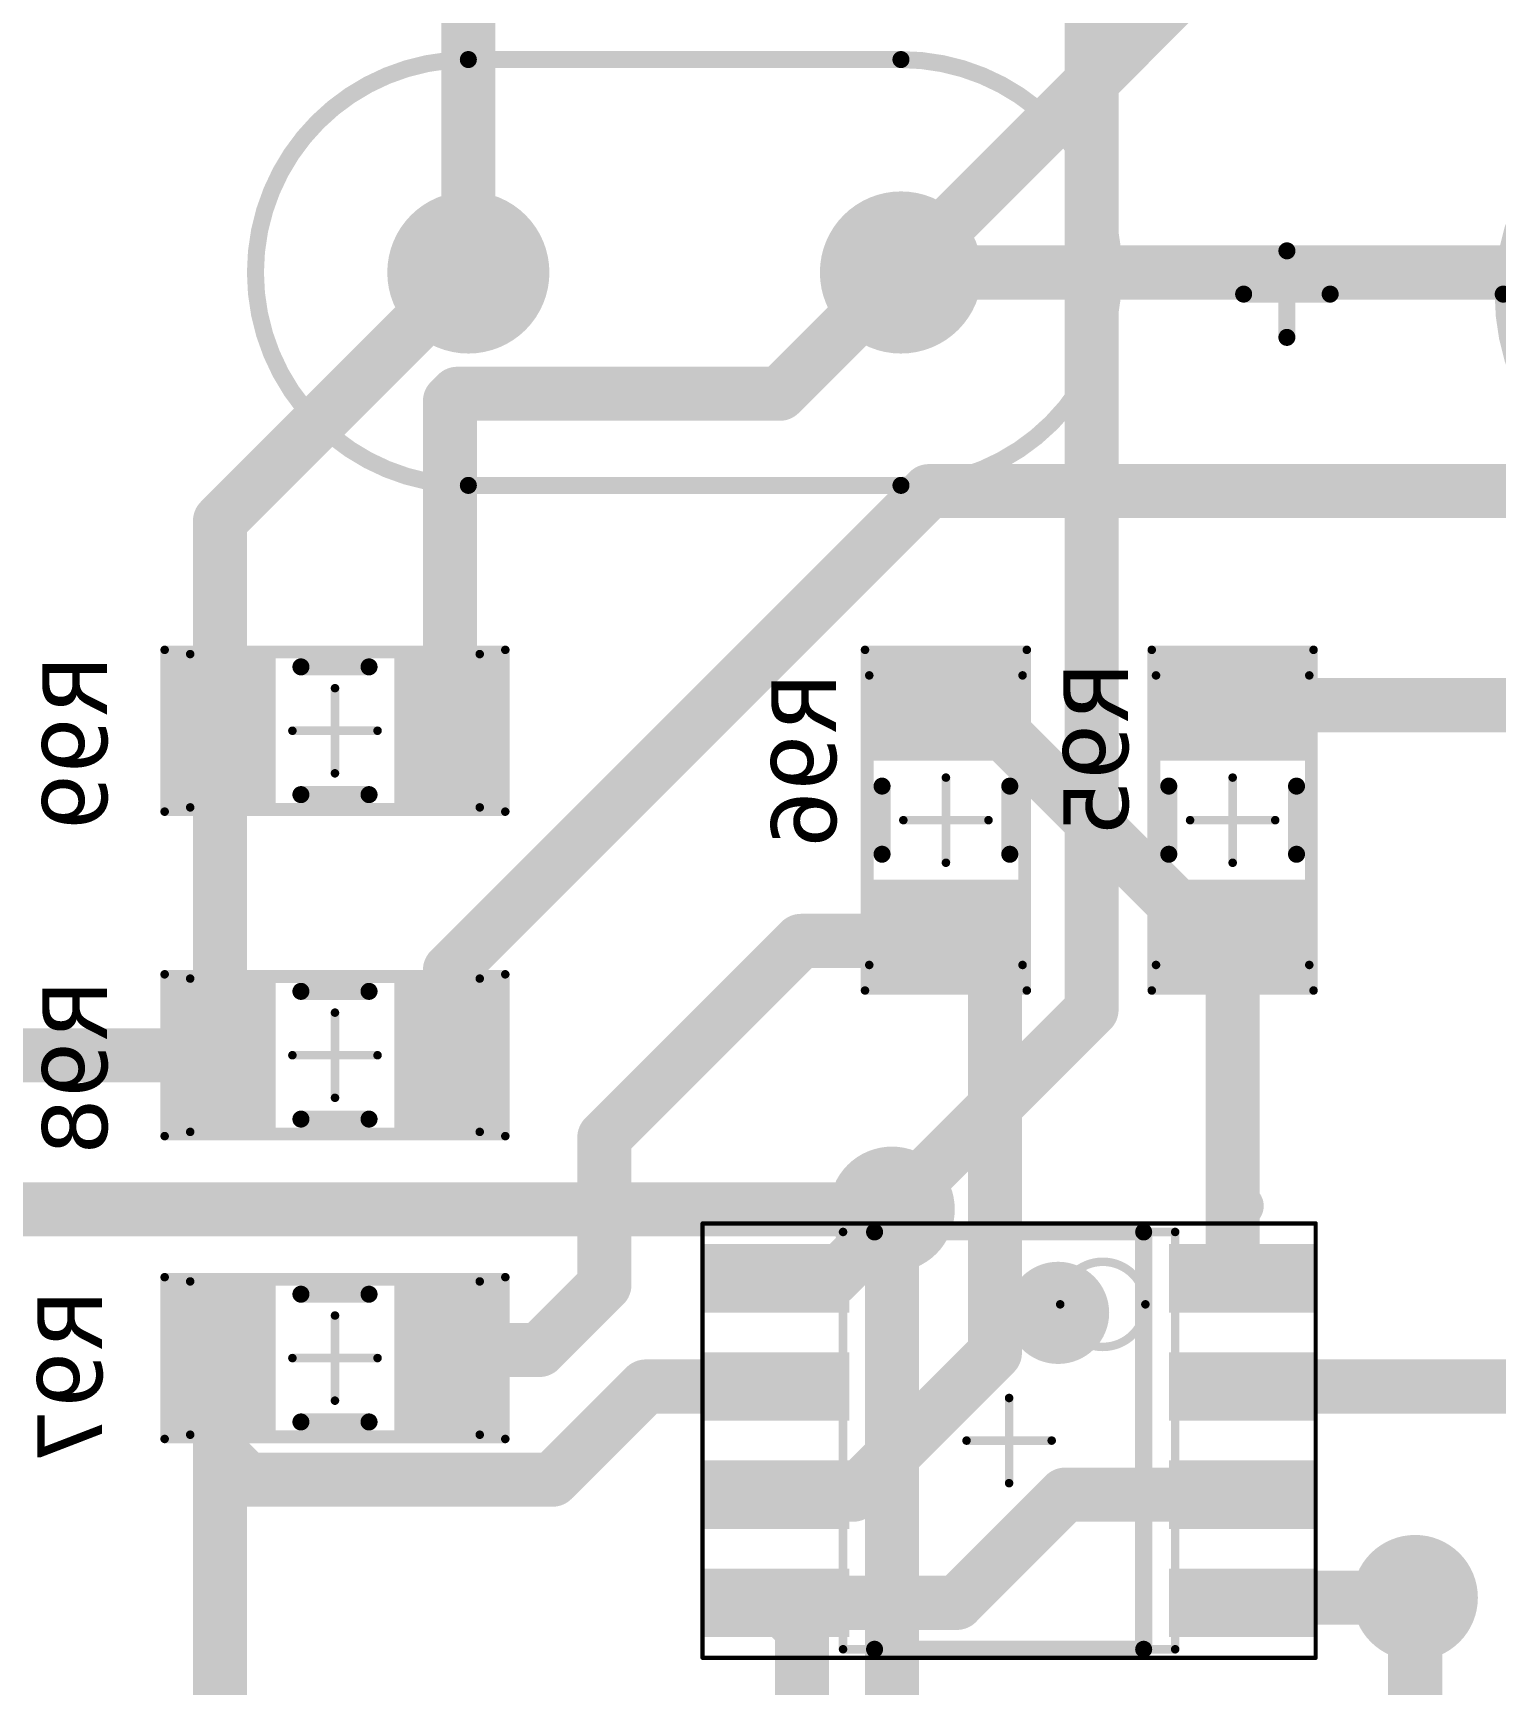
# Model space of a CAD drawing. Header units: millimetres. Extents: x 28 to 434, y 70 to 207.
# Drawn here: x 398.67 to 415.85, y 147.58 to 166.98 of the extents above; entities that cross this region are included whole.
import ezdxf

# ---------------------------------------------------------------- set-up
doc = ezdxf.new("R2010")
doc.units = ezdxf.units.MM
doc.header["$LTSCALE"] = 0.5
doc.layers.get('0').update_dxf_attribs({"color": 250})
for name, color, linetype in [('BottomLayer', 5, 'Continuous'), ('BottomSolder', 6, 'Continuous'), ('Mechanical13', 56, 'Continuous'), ('Mechanical15', 56, 'Continuous'), ('MultiLayer', 9, 'Continuous'), ('TopLayer', 1, 'Continuous'), ('TopOverlay', 2, 'Continuous'), ('TopPaste', 8, 'Continuous'), ('TopSolder', 216, 'Continuous')]:
    doc.layers.add(name, color=color, linetype=linetype)
doc.styles.get("Standard").update_dxf_attribs({"font": 'verdana.ttf'})

# ---------------------------------------------------------------- blocks, each defined once
blk = doc.blocks.new('C1206_34')
at = {"layer": 'Mechanical13', "const_width": 0.1}
for points in [[(1.7, 0.9), (-1.7, 0.9)], [(-1.7, -0.9), (-1.7, 0.9)], [(1.7, -0.9), (1.7, 0.9)], [(1.7, -0.9), (-1.7, -0.9)]]:
    blk.add_lwpolyline(points, dxfattribs=at)
at = {"layer": 'Mechanical13', "const_width": 0.05}
for points in [[(-1.725, 0.9, 1), (-1.675, 0.9, 1)], [(-1.725, 0.9, 1), (-1.675, 0.9, 1)], [(1.675, 0.9, 1), (1.725, 0.9, 1)], [(1.675, 0.9, 1), (1.725, 0.9, 1)], [(-1.725, -0.9, 1), (-1.675, -0.9, 1)], [(-1.725, -0.9, 1), (-1.675, -0.9, 1)], [(1.675, -0.9, 1), (1.725, -0.9, 1)], [(1.675, -0.9, 1), (1.725, -0.9, 1)]]:
    blk.add_lwpolyline(points, format="xyb", close=True, dxfattribs=at)
at = {"layer": 'Mechanical15', "const_width": 0.1}
for points in [[(2, 0.95), (-2, 0.95)], [(-2, -0.95), (-2, 0.95)], [(2, -0.95), (2, 0.95)], [(0, -0.5), (0, 0.5)], [(0.5, 0), (-0.5, 0)], [(2, -0.95), (-2, -0.95)]]:
    blk.add_lwpolyline(points, dxfattribs=at)
at = {"layer": 'Mechanical15', "const_width": 0.05}
for points in [[(-2.025, 0.95, 1), (-1.975, 0.95, 1)], [(-2.025, 0.95, 1), (-1.975, 0.95, 1)], [(1.975, 0.95, 1), (2.025, 0.95, 1)], [(1.975, 0.95, 1), (2.025, 0.95, 1)], [(-0.025, 0.5, 1), (0.025, 0.5, 1)], [(-0.525, 0, 1), (-0.475, 0, 1)], [(0.475, 0, 1), (0.525, 0, 1)], [(-0.025, -0.5, 1), (0.025, -0.5, 1)], [(-2.025, -0.95, 1), (-1.975, -0.95, 1)], [(-2.025, -0.95, 1), (-1.975, -0.95, 1)], [(1.975, -0.95, 1), (2.025, -0.95, 1)], [(1.975, -0.95, 1), (2.025, -0.95, 1)]]:
    blk.add_lwpolyline(points, format="xyb", close=True, dxfattribs=at)
at = {"layer": 'TopLayer'}
for points in [[(-0.8, -0.85), (-0.8, 0.85), (-1.9, -0.85), (-1.9, 0.85)], [(1.9, -0.85), (1.9, 0.85), (0.8, -0.85), (0.8, 0.85)]]:
    blk.add_solid(points, dxfattribs=at)
at = {"layer": 'TopOverlay', "const_width": 0.2}
for points in [[(0.4, 0.75), (-0.4, 0.75)], [(0.4, -0.75), (-0.4, -0.75)]]:
    blk.add_lwpolyline(points, dxfattribs=at)
at = {"layer": 'TopOverlay', "const_width": 0.1}
for points in [[(-0.45, 0.75, 1), (-0.35, 0.75, 1)], [(0.35, 0.75, 1), (0.45, 0.75, 1)], [(-0.45, -0.75, 1), (-0.35, -0.75, 1)], [(0.35, -0.75, 1), (0.45, -0.75, 1)]]:
    blk.add_lwpolyline(points, format="xyb", close=True, dxfattribs=at)
at = {"layer": 'TopPaste'}
for points in [[(-0.8, -0.85), (-0.8, 0.85), (-1.9, -0.85), (-1.9, 0.85)], [(1.9, -0.85), (1.9, 0.85), (0.8, -0.85), (0.8, 0.85)]]:
    blk.add_solid(points, dxfattribs=at)
at = {"layer": 'TopSolder'}
for points in [[(-0.698, -0.952), (-0.698, 0.952), (-2.002, -0.952), (-2.002, 0.952)], [(2.002, -0.952), (2.002, 0.952), (0.698, -0.952), (0.698, 0.952)]]:
    blk.add_solid(points, dxfattribs=at)
blk = doc.blocks.new('C1206_35')
at = {"layer": 'Mechanical13', "const_width": 0.1}
for points in [[(1.7, 0.9), (-1.7, 0.9)], [(-1.7, -0.9), (-1.7, 0.9)], [(1.7, -0.9), (1.7, 0.9)], [(1.7, -0.9), (-1.7, -0.9)]]:
    blk.add_lwpolyline(points, dxfattribs=at)
at = {"layer": 'Mechanical13', "const_width": 0.05}
for points in [[(-1.725, 0.9, 1), (-1.675, 0.9, 1)], [(-1.725, 0.9, 1), (-1.675, 0.9, 1)], [(1.675, 0.9, 1), (1.725, 0.9, 1)], [(1.675, 0.9, 1), (1.725, 0.9, 1)], [(-1.725, -0.9, 1), (-1.675, -0.9, 1)], [(-1.725, -0.9, 1), (-1.675, -0.9, 1)], [(1.675, -0.9, 1), (1.725, -0.9, 1)], [(1.675, -0.9, 1), (1.725, -0.9, 1)]]:
    blk.add_lwpolyline(points, format="xyb", close=True, dxfattribs=at)
at = {"layer": 'Mechanical15', "const_width": 0.1}
for points in [[(2, 0.95), (-2, 0.95)], [(-2, -0.95), (-2, 0.95)], [(2, -0.95), (2, 0.95)], [(0, -0.5), (0, 0.5)], [(0.5, 0), (-0.5, 0)], [(2, -0.95), (-2, -0.95)]]:
    blk.add_lwpolyline(points, dxfattribs=at)
at = {"layer": 'Mechanical15', "const_width": 0.05}
for points in [[(-2.025, 0.95, 1), (-1.975, 0.95, 1)], [(-2.025, 0.95, 1), (-1.975, 0.95, 1)], [(1.975, 0.95, 1), (2.025, 0.95, 1)], [(1.975, 0.95, 1), (2.025, 0.95, 1)], [(-0.025, 0.5, 1), (0.025, 0.5, 1)], [(-0.525, 0, 1), (-0.475, 0, 1)], [(0.475, 0, 1), (0.525, 0, 1)], [(-0.025, -0.5, 1), (0.025, -0.5, 1)], [(-2.025, -0.95, 1), (-1.975, -0.95, 1)], [(-2.025, -0.95, 1), (-1.975, -0.95, 1)], [(1.975, -0.95, 1), (2.025, -0.95, 1)], [(1.975, -0.95, 1), (2.025, -0.95, 1)]]:
    blk.add_lwpolyline(points, format="xyb", close=True, dxfattribs=at)
at = {"layer": 'TopLayer'}
for points in [[(-0.8, -0.85), (-0.8, 0.85), (-1.9, -0.85), (-1.9, 0.85)], [(1.9, -0.85), (1.9, 0.85), (0.8, -0.85), (0.8, 0.85)]]:
    blk.add_solid(points, dxfattribs=at)
at = {"layer": 'TopOverlay', "const_width": 0.2}
for points in [[(0.4, 0.75), (-0.4, 0.75)], [(0.4, -0.75), (-0.4, -0.75)]]:
    blk.add_lwpolyline(points, dxfattribs=at)
at = {"layer": 'TopOverlay', "const_width": 0.1}
for points in [[(-0.45, 0.75, 1), (-0.35, 0.75, 1)], [(0.35, 0.75, 1), (0.45, 0.75, 1)], [(-0.45, -0.75, 1), (-0.35, -0.75, 1)], [(0.35, -0.75, 1), (0.45, -0.75, 1)]]:
    blk.add_lwpolyline(points, format="xyb", close=True, dxfattribs=at)
at = {"layer": 'TopPaste'}
for points in [[(-0.8, -0.85), (-0.8, 0.85), (-1.9, -0.85), (-1.9, 0.85)], [(1.9, -0.85), (1.9, 0.85), (0.8, -0.85), (0.8, 0.85)]]:
    blk.add_solid(points, dxfattribs=at)
at = {"layer": 'TopSolder'}
for points in [[(-0.698, -0.952), (-0.698, 0.952), (-2.002, -0.952), (-2.002, 0.952)], [(2.002, -0.952), (2.002, 0.952), (0.698, -0.952), (0.698, 0.952)]]:
    blk.add_solid(points, dxfattribs=at)
blk = doc.blocks.new('C1206_36')
at = {"layer": 'Mechanical13', "const_width": 0.1}
for points in [[(-1.7, 0.9), (1.7, 0.9)], [(-1.7, 0.9), (-1.7, -0.9)], [(1.7, 0.9), (1.7, -0.9)], [(-1.7, -0.9), (1.7, -0.9)]]:
    blk.add_lwpolyline(points, dxfattribs=at)
at = {"layer": 'Mechanical13', "const_width": 0.05}
for points in [[(-1.725, 0.9, 1), (-1.675, 0.9, 1)], [(-1.725, 0.9, 1), (-1.675, 0.9, 1)], [(1.675, 0.9, 1), (1.725, 0.9, 1)], [(1.675, 0.9, 1), (1.725, 0.9, 1)], [(-1.725, -0.9, 1), (-1.675, -0.9, 1)], [(-1.725, -0.9, 1), (-1.675, -0.9, 1)], [(1.675, -0.9, 1), (1.725, -0.9, 1)], [(1.675, -0.9, 1), (1.725, -0.9, 1)]]:
    blk.add_lwpolyline(points, format="xyb", close=True, dxfattribs=at)
at = {"layer": 'Mechanical15', "const_width": 0.1}
for points in [[(-2, 0.95), (2, 0.95)], [(-2, 0.95), (-2, -0.95)], [(2, 0.95), (2, -0.95)], [(0, 0.5), (0, -0.5)], [(-0.5, 0), (0.5, 0)], [(-2, -0.95), (2, -0.95)]]:
    blk.add_lwpolyline(points, dxfattribs=at)
at = {"layer": 'Mechanical15', "const_width": 0.05}
for points in [[(-2.025, 0.95, 1), (-1.975, 0.95, 1)], [(-2.025, 0.95, 1), (-1.975, 0.95, 1)], [(1.975, 0.95, 1), (2.025, 0.95, 1)], [(1.975, 0.95, 1), (2.025, 0.95, 1)], [(-0.025, 0.5, 1), (0.025, 0.5, 1)], [(-0.525, 0, 1), (-0.475, 0, 1)], [(0.475, 0, 1), (0.525, 0, 1)], [(-0.025, -0.5, 1), (0.025, -0.5, 1)], [(-2.025, -0.95, 1), (-1.975, -0.95, 1)], [(-2.025, -0.95, 1), (-1.975, -0.95, 1)], [(1.975, -0.95, 1), (2.025, -0.95, 1)], [(1.975, -0.95, 1), (2.025, -0.95, 1)]]:
    blk.add_lwpolyline(points, format="xyb", close=True, dxfattribs=at)
at = {"layer": 'TopLayer'}
for points in [[(-0.8, -0.85), (-0.8, 0.85), (-1.9, -0.85), (-1.9, 0.85)], [(1.9, -0.85), (1.9, 0.85), (0.8, -0.85), (0.8, 0.85)]]:
    blk.add_solid(points, dxfattribs=at)
at = {"layer": 'TopOverlay', "const_width": 0.2}
for points in [[(-0.4, 0.75), (0.4, 0.75)], [(-0.4, -0.75), (0.4, -0.75)]]:
    blk.add_lwpolyline(points, dxfattribs=at)
at = {"layer": 'TopOverlay', "const_width": 0.1}
for points in [[(-0.45, 0.75, 1), (-0.35, 0.75, 1)], [(0.35, 0.75, 1), (0.45, 0.75, 1)], [(-0.45, -0.75, 1), (-0.35, -0.75, 1)], [(0.35, -0.75, 1), (0.45, -0.75, 1)]]:
    blk.add_lwpolyline(points, format="xyb", close=True, dxfattribs=at)
at = {"layer": 'TopPaste'}
for points in [[(-0.8, -0.85), (-0.8, 0.85), (-1.9, -0.85), (-1.9, 0.85)], [(1.9, -0.85), (1.9, 0.85), (0.8, -0.85), (0.8, 0.85)]]:
    blk.add_solid(points, dxfattribs=at)
at = {"layer": 'TopSolder'}
for points in [[(-0.698, -0.952), (-0.698, 0.952), (-2.002, -0.952), (-2.002, 0.952)], [(2.002, -0.952), (2.002, 0.952), (0.698, -0.952), (0.698, 0.952)]]:
    blk.add_solid(points, dxfattribs=at)
blk = doc.blocks.new('C1206_37')
at = {"layer": 'Mechanical13', "const_width": 0.1}
for points in [[(-1.7, -0.9), (-1.7, 0.9)], [(-1.7, 0.9), (1.7, 0.9)], [(1.7, -0.9), (1.7, 0.9)], [(-1.7, -0.9), (1.7, -0.9)]]:
    blk.add_lwpolyline(points, dxfattribs=at)
at = {"layer": 'Mechanical13', "const_width": 0.05}
for points in [[(-1.725, 0.9, 1), (-1.675, 0.9, 1)], [(-1.725, 0.9, 1), (-1.675, 0.9, 1)], [(1.675, 0.9, 1), (1.725, 0.9, 1)], [(1.675, 0.9, 1), (1.725, 0.9, 1)], [(-1.725, -0.9, 1), (-1.675, -0.9, 1)], [(-1.725, -0.9, 1), (-1.675, -0.9, 1)], [(1.675, -0.9, 1), (1.725, -0.9, 1)], [(1.675, -0.9, 1), (1.725, -0.9, 1)]]:
    blk.add_lwpolyline(points, format="xyb", close=True, dxfattribs=at)
at = {"layer": 'Mechanical15', "const_width": 0.1}
for points in [[(-2, -0.95), (-2, 0.95)], [(-2, 0.95), (2, 0.95)], [(2, -0.95), (2, 0.95)], [(0, -0.5), (0, 0.5)], [(-0.5, 0), (0.5, 0)], [(-2, -0.95), (2, -0.95)]]:
    blk.add_lwpolyline(points, dxfattribs=at)
at = {"layer": 'Mechanical15', "const_width": 0.05}
for points in [[(-2.025, 0.95, 1), (-1.975, 0.95, 1)], [(-2.025, 0.95, 1), (-1.975, 0.95, 1)], [(1.975, 0.95, 1), (2.025, 0.95, 1)], [(1.975, 0.95, 1), (2.025, 0.95, 1)], [(-0.025, 0.5, 1), (0.025, 0.5, 1)], [(-0.525, 0, 1), (-0.475, 0, 1)], [(0.475, 0, 1), (0.525, 0, 1)], [(-0.025, -0.5, 1), (0.025, -0.5, 1)], [(-2.025, -0.95, 1), (-1.975, -0.95, 1)], [(-2.025, -0.95, 1), (-1.975, -0.95, 1)], [(1.975, -0.95, 1), (2.025, -0.95, 1)], [(1.975, -0.95, 1), (2.025, -0.95, 1)]]:
    blk.add_lwpolyline(points, format="xyb", close=True, dxfattribs=at)
at = {"layer": 'TopLayer'}
for points in [[(-0.8, -0.85), (-0.8, 0.85), (-1.9, -0.85), (-1.9, 0.85)], [(1.9, -0.85), (1.9, 0.85), (0.8, -0.85), (0.8, 0.85)]]:
    blk.add_solid(points, dxfattribs=at)
at = {"layer": 'TopOverlay', "const_width": 0.2}
for points in [[(-0.4, 0.75), (0.4, 0.75)], [(-0.4, -0.75), (0.4, -0.75)]]:
    blk.add_lwpolyline(points, dxfattribs=at)
at = {"layer": 'TopOverlay', "const_width": 0.1}
for points in [[(-0.45, 0.75, 1), (-0.35, 0.75, 1)], [(0.35, 0.75, 1), (0.45, 0.75, 1)], [(-0.45, -0.75, 1), (-0.35, -0.75, 1)], [(0.35, -0.75, 1), (0.45, -0.75, 1)]]:
    blk.add_lwpolyline(points, format="xyb", close=True, dxfattribs=at)
at = {"layer": 'TopPaste'}
for points in [[(-0.8, -0.85), (-0.8, 0.85), (-1.9, -0.85), (-1.9, 0.85)], [(1.9, -0.85), (1.9, 0.85), (0.8, -0.85), (0.8, 0.85)]]:
    blk.add_solid(points, dxfattribs=at)
at = {"layer": 'TopSolder'}
for points in [[(-0.698, -0.952), (-0.698, 0.952), (-2.002, -0.952), (-2.002, 0.952)], [(2.002, -0.952), (2.002, 0.952), (0.698, -0.952), (0.698, 0.952)]]:
    blk.add_solid(points, dxfattribs=at)
blk = doc.blocks.new('C1206_38')
at = {"layer": 'Mechanical13', "const_width": 0.1}
for points in [[(-1.7, -0.9), (-1.7, 0.9)], [(-1.7, 0.9), (1.7, 0.9)], [(1.7, -0.9), (1.7, 0.9)], [(-1.7, -0.9), (1.7, -0.9)]]:
    blk.add_lwpolyline(points, dxfattribs=at)
at = {"layer": 'Mechanical13', "const_width": 0.05}
for points in [[(-1.725, 0.9, 1), (-1.675, 0.9, 1)], [(-1.725, 0.9, 1), (-1.675, 0.9, 1)], [(1.675, 0.9, 1), (1.725, 0.9, 1)], [(1.675, 0.9, 1), (1.725, 0.9, 1)], [(-1.725, -0.9, 1), (-1.675, -0.9, 1)], [(-1.725, -0.9, 1), (-1.675, -0.9, 1)], [(1.675, -0.9, 1), (1.725, -0.9, 1)], [(1.675, -0.9, 1), (1.725, -0.9, 1)]]:
    blk.add_lwpolyline(points, format="xyb", close=True, dxfattribs=at)
at = {"layer": 'Mechanical15', "const_width": 0.1}
for points in [[(-2, -0.95), (-2, 0.95)], [(-2, 0.95), (2, 0.95)], [(2, -0.95), (2, 0.95)], [(0, -0.5), (0, 0.5)], [(-0.5, 0), (0.5, 0)], [(-2, -0.95), (2, -0.95)]]:
    blk.add_lwpolyline(points, dxfattribs=at)
at = {"layer": 'Mechanical15', "const_width": 0.05}
for points in [[(-2.025, 0.95, 1), (-1.975, 0.95, 1)], [(-2.025, 0.95, 1), (-1.975, 0.95, 1)], [(1.975, 0.95, 1), (2.025, 0.95, 1)], [(1.975, 0.95, 1), (2.025, 0.95, 1)], [(-0.025, 0.5, 1), (0.025, 0.5, 1)], [(-0.525, 0, 1), (-0.475, 0, 1)], [(0.475, 0, 1), (0.525, 0, 1)], [(-0.025, -0.5, 1), (0.025, -0.5, 1)], [(-2.025, -0.95, 1), (-1.975, -0.95, 1)], [(-2.025, -0.95, 1), (-1.975, -0.95, 1)], [(1.975, -0.95, 1), (2.025, -0.95, 1)], [(1.975, -0.95, 1), (2.025, -0.95, 1)]]:
    blk.add_lwpolyline(points, format="xyb", close=True, dxfattribs=at)
at = {"layer": 'TopLayer'}
for points in [[(-0.8, -0.85), (-0.8, 0.85), (-1.9, -0.85), (-1.9, 0.85)], [(1.9, -0.85), (1.9, 0.85), (0.8, -0.85), (0.8, 0.85)]]:
    blk.add_solid(points, dxfattribs=at)
at = {"layer": 'TopOverlay', "const_width": 0.2}
for points in [[(-0.4, 0.75), (0.4, 0.75)], [(-0.4, -0.75), (0.4, -0.75)]]:
    blk.add_lwpolyline(points, dxfattribs=at)
at = {"layer": 'TopOverlay', "const_width": 0.1}
for points in [[(-0.45, 0.75, 1), (-0.35, 0.75, 1)], [(0.35, 0.75, 1), (0.45, 0.75, 1)], [(-0.45, -0.75, 1), (-0.35, -0.75, 1)], [(0.35, -0.75, 1), (0.45, -0.75, 1)]]:
    blk.add_lwpolyline(points, format="xyb", close=True, dxfattribs=at)
at = {"layer": 'TopPaste'}
for points in [[(-0.8, -0.85), (-0.8, 0.85), (-1.9, -0.85), (-1.9, 0.85)], [(1.9, -0.85), (1.9, 0.85), (0.8, -0.85), (0.8, 0.85)]]:
    blk.add_solid(points, dxfattribs=at)
at = {"layer": 'TopSolder'}
for points in [[(-0.698, -0.952), (-0.698, 0.952), (-2.002, -0.952), (-2.002, 0.952)], [(2.002, -0.952), (2.002, 0.952), (0.698, -0.952), (0.698, 0.952)]]:
    blk.add_solid(points, dxfattribs=at)
blk = doc.blocks.new('OPAMP_LM833_70')
at = {"layer": 'Mechanical13', "const_width": 0.1}
for points in [[(-1.95, 2.45), (-1.95, -2.45)], [(-1.95, 2.45), (1.95, 2.45)], [(1.95, 2.45), (1.95, -2.45)], [(-1.95, -2.45), (1.95, -2.45)]]:
    blk.add_lwpolyline(points, dxfattribs=at)
at = {"layer": 'Mechanical13'}
for points, const_width in [([(-1.975, 2.45, 1), (-1.925, 2.45, 1)], 0.05), ([(-1.975, 2.45, 1), (-1.925, 2.45, 1)], 0.05), ([(1.925, 2.45, 1), (1.975, 2.45, 1)], 0.05), ([(1.925, 2.45, 1), (1.975, 2.45, 1)], 0.05), ([(-0.6, 1.6, 1), (-1.6, 1.6, 1)], 0.1), ([(-1.625, 1.6, 1), (-1.575, 1.6, 1)], 0.05), ([(-0.625, 1.6, 1), (-0.575, 1.6, 1)], 0.05), ([(-1.975, -2.45, 1), (-1.925, -2.45, 1)], 0.05), ([(-1.975, -2.45, 1), (-1.925, -2.45, 1)], 0.05), ([(1.925, -2.45, 1), (1.975, -2.45, 1)], 0.05), ([(1.925, -2.45, 1), (1.975, -2.45, 1)], 0.05)]:
    blk.add_lwpolyline(points, format="xyb", close=True, dxfattribs=dict(at, const_width=const_width))
at = {"layer": 'Mechanical15'}
for points, const_width in [([(-3.6, 2.55), (-3.6, -2.55)], 0.05), ([(-3.6, 2.55), (3.6, 2.55)], 0.05), ([(3.6, 2.55), (3.6, -2.55)], 0.05), ([(0, 0.5), (0, -0.5)], 0.1), ([(-0.5, 0), (0.5, 0)], 0.1), ([(-3.6, -2.55), (3.6, -2.55)], 0.05)]:
    blk.add_lwpolyline(points, dxfattribs=dict(at, const_width=const_width))
for points, const_width in [([(-3.612, 2.55, 1), (-3.587, 2.55, 1)], 0.025), ([(-3.612, 2.55, 1), (-3.587, 2.55, 1)], 0.025), ([(3.587, 2.55, 1), (3.612, 2.55, 1)], 0.025), ([(3.587, 2.55, 1), (3.612, 2.55, 1)], 0.025), ([(-0.025, 0.5, 1), (0.025, 0.5, 1)], 0.05), ([(-0.525, 0, 1), (-0.475, 0, 1)], 0.05), ([(0.475, 0, 1), (0.525, 0, 1)], 0.05), ([(-0.025, -0.5, 1), (0.025, -0.5, 1)], 0.05), ([(-3.612, -2.55, 1), (-3.587, -2.55, 1)], 0.025), ([(-3.612, -2.55, 1), (-3.587, -2.55, 1)], 0.025), ([(3.587, -2.55, 1), (3.612, -2.55, 1)], 0.025), ([(3.587, -2.55, 1), (3.612, -2.55, 1)], 0.025)]:
    blk.add_lwpolyline(points, format="xyb", close=True, dxfattribs=dict(at, const_width=const_width))
at = {"layer": 'TopLayer'}
for points in [[(-1.98, 1.605), (-1.98, 2.205), (-3.5, 1.605), (-3.5, 2.205)], [(3.5, 1.605), (3.5, 2.205), (1.98, 1.605), (1.98, 2.205)], [(-1.98, 0.335), (-1.98, 0.935), (-3.5, 0.335), (-3.5, 0.935)], [(3.5, 0.335), (3.5, 0.935), (1.98, 0.335), (1.98, 0.935)], [(-1.98, -0.935), (-1.98, -0.335), (-3.5, -0.935), (-3.5, -0.335)], [(3.5, -0.935), (3.5, -0.335), (1.98, -0.935), (1.98, -0.335)], [(-1.98, -2.205), (-1.98, -1.605), (-3.5, -2.205), (-3.5, -1.605)], [(3.5, -2.205), (3.5, -1.605), (1.98, -2.205), (1.98, -1.605)]]:
    blk.add_solid(points, dxfattribs=at)
at = {"layer": 'TopOverlay'}
for points, const_width in [([(-2.615, 2.755, 1), (-2.865, 2.755, 1)], 0.25), ([(-2.927, 2.755, 1), (-2.803, 2.755, 1)], 0.125), ([(-2.677, 2.755, 1), (-2.552, 2.755, 1)], 0.125), ([(-1.63, 2.45, 1), (-1.53, 2.45, 1)], 0.1), ([(-1.63, 2.45, 1), (-1.53, 2.45, 1)], 0.1), ([(1.53, 2.45, 1), (1.63, 2.45, 1)], 0.1), ([(1.53, 2.45, 1), (1.63, 2.45, 1)], 0.1), ([(-0.275, 1.5, 1), (-0.875, 1.5, 1)], 0.6), ([(-1.025, 1.5, 1), (-0.725, 1.5, 1)], 0.3), ([(-0.425, 1.5, 1), (-0.125, 1.5, 1)], 0.3), ([(-1.63, -2.45, 1), (-1.53, -2.45, 1)], 0.1), ([(-1.63, -2.45, 1), (-1.53, -2.45, 1)], 0.1), ([(1.53, -2.45, 1), (1.63, -2.45, 1)], 0.1), ([(1.53, -2.45, 1), (1.63, -2.45, 1)], 0.1)]:
    blk.add_lwpolyline(points, format="xyb", close=True, dxfattribs=dict(at, const_width=const_width))
at = {"layer": 'TopOverlay', "const_width": 0.2}
for points in [[(-1.58, 2.45), (-1.58, -2.45)], [(-1.58, 2.45), (1.58, 2.45)], [(1.58, 2.45), (1.58, -2.45)], [(-1.58, -2.45), (1.58, -2.45)]]:
    blk.add_lwpolyline(points, dxfattribs=at)
at = {"layer": 'TopPaste'}
for points in [[(-1.98, 1.605), (-1.98, 2.205), (-3.5, 1.605), (-3.5, 2.205)], [(3.5, 1.605), (3.5, 2.205), (1.98, 1.605), (1.98, 2.205)], [(-1.98, 0.335), (-1.98, 0.935), (-3.5, 0.335), (-3.5, 0.935)], [(3.5, 0.335), (3.5, 0.935), (1.98, 0.335), (1.98, 0.935)], [(-1.98, -0.935), (-1.98, -0.335), (-3.5, -0.935), (-3.5, -0.335)], [(3.5, -0.935), (3.5, -0.335), (1.98, -0.935), (1.98, -0.335)], [(-1.98, -2.205), (-1.98, -1.605), (-3.5, -2.205), (-3.5, -1.605)], [(3.5, -2.205), (3.5, -1.605), (1.98, -2.205), (1.98, -1.605)]]:
    blk.add_solid(points, dxfattribs=at)
at = {"layer": 'TopSolder'}
for points in [[(-1.878, 1.503), (-1.878, 2.307), (-3.602, 1.503), (-3.602, 2.307)], [(3.602, 1.503), (3.602, 2.307), (1.878, 1.503), (1.878, 2.307)], [(-1.878, 0.233), (-1.878, 1.037), (-3.602, 0.233), (-3.602, 1.037)], [(3.602, 0.233), (3.602, 1.037), (1.878, 0.233), (1.878, 1.037)], [(-1.878, -1.037), (-1.878, -0.233), (-3.602, -1.037), (-3.602, -0.233)], [(3.602, -1.037), (3.602, -0.233), (1.878, -1.037), (1.878, -0.233)], [(-1.878, -2.307), (-1.878, -1.503), (-3.602, -2.307), (-3.602, -1.503)], [(3.602, -2.307), (3.602, -1.503), (1.878, -2.307), (1.878, -1.503)]]:
    blk.add_solid(points, dxfattribs=at)
blk = doc.blocks.new('CAPACITOR_100PF_93')
at = {"layer": 'BottomLayer', "const_width": 0.85}
for points in [[(-0.425, 0, 1), (0.425, 0, 1)], [(4.655, 0, 1), (5.505, 0, 1)]]:
    blk.add_lwpolyline(points, format="xyb", close=True, dxfattribs=at)
at = {"layer": 'BottomSolder', "const_width": 0.952}
for points in [[(-0.476, 0, 1), (0.476, 0, 1)], [(4.604, 0, 1), (5.556, 0, 1)]]:
    blk.add_lwpolyline(points, format="xyb", close=True, dxfattribs=at)
at = {"layer": 'MultiLayer', "const_width": 0.85}
for points in [[(-0.425, 0, 1), (0.425, 0, 1)], [(4.655, 0, 1), (5.505, 0, 1)]]:
    blk.add_lwpolyline(points, format="xyb", close=True, dxfattribs=at)
at = {"layer": 'TopLayer', "const_width": 0.85}
for points in [[(-0.425, 0, 1), (0.425, 0, 1)], [(4.655, 0, 1), (5.505, 0, 1)]]:
    blk.add_lwpolyline(points, format="xyb", close=True, dxfattribs=at)
at = {"layer": 'TopOverlay', "const_width": 0.2}
for points in [[(0, -2.5, -1), (0, 2.5)], [(5.08, 2.5, -1), (5.08, -2.5)]]:
    blk.add_lwpolyline(points, format="xyb", dxfattribs=at)
for points in [[(5.08, 2.5), (0, 2.5)], [(5.08, -2.5), (0, -2.5)]]:
    blk.add_lwpolyline(points, dxfattribs=at)
at = {"layer": 'TopOverlay', "const_width": 0.1}
for points in [[(-0.05, 2.5, 1), (0.05, 2.5, 1)], [(-0.05, 2.5, 1), (0.05, 2.5, 1)], [(5.03, 2.5, 1), (5.13, 2.5, 1)], [(5.03, 2.5, 1), (5.13, 2.5, 1)], [(-0.05, -2.5, 1), (0.05, -2.5, 1)], [(-0.05, -2.5, 1), (0.05, -2.5, 1)], [(5.03, -2.5, 1), (5.13, -2.5, 1)], [(5.03, -2.5, 1), (5.13, -2.5, 1)]]:
    blk.add_lwpolyline(points, format="xyb", close=True, dxfattribs=at)
at = {"layer": 'TopSolder', "const_width": 0.952}
for points in [[(-0.476, 0, 1), (0.476, 0, 1)], [(4.604, 0, 1), (5.556, 0, 1)]]:
    blk.add_lwpolyline(points, format="xyb", close=True, dxfattribs=at)
blk = doc.blocks.new('CAPACITOR_10UF_94')
at = {"layer": 'BottomLayer', "const_width": 0.85}
for points in [[(-0.425, 0, 1), (0.425, 0, 1)], [(2.075, 0, 1), (2.925, 0, 1)]]:
    blk.add_lwpolyline(points, format="xyb", close=True, dxfattribs=at)
at = {"layer": 'BottomSolder', "const_width": 0.952}
for points in [[(-0.476, 0, 1), (0.476, 0, 1)], [(2.024, 0, 1), (2.976, 0, 1)]]:
    blk.add_lwpolyline(points, format="xyb", close=True, dxfattribs=at)
at = {"layer": 'MultiLayer', "const_width": 0.85}
for points in [[(-0.425, 0, 1), (0.425, 0, 1)], [(2.075, 0, 1), (2.925, 0, 1)]]:
    blk.add_lwpolyline(points, format="xyb", close=True, dxfattribs=at)
at = {"layer": 'TopLayer', "const_width": 0.85}
for points in [[(-0.425, 0, 1), (0.425, 0, 1)], [(2.075, 0, 1), (2.925, 0, 1)]]:
    blk.add_lwpolyline(points, format="xyb", close=True, dxfattribs=at)
at = {"layer": 'TopOverlay'}
for points, const_width in [([(3.85, 0, 1), (-1.35, 0, 1)], 0.2), ([(6.34, 0.508, 1), (6.44, 0.508, 1)], 0.1), ([(-1.4, 0, 1), (-1.3, 0, 1)], 0.1), ([(3.8, 0, 1), (3.9, 0, 1)], 0.1), ([(5.832, 0, 1), (5.932, 0, 1)], 0.1), ([(6.848, 0, 1), (6.948, 0, 1)], 0.1), ([(6.34, -0.508, 1), (6.44, -0.508, 1)], 0.1)]:
    blk.add_lwpolyline(points, format="xyb", close=True, dxfattribs=dict(at, const_width=const_width))
at = {"layer": 'TopOverlay', "const_width": 0.2}
for points in [[(6.39, 0.508), (6.39, -0.508)], [(5.882, 0), (6.898, 0)]]:
    blk.add_lwpolyline(points, dxfattribs=at)
at = {"layer": 'TopSolder', "const_width": 0.952}
for points in [[(-0.476, 0, 1), (0.476, 0, 1)], [(2.024, 0, 1), (2.976, 0, 1)]]:
    blk.add_lwpolyline(points, format="xyb", close=True, dxfattribs=at)
blk = doc.blocks.new('summing_circuit_1')
at = {"layer": 'BottomLayer', "const_width": 0.635}
for points in [[(80.34, 63.043), (80.34, 73.84)], [(57.11, 68.018), (69.34, 68.018)], [(77.997, 60.7), (80.34, 63.043)], [(80.34, 63.043), (95.557, 63.043)], [(66, 60.7), (77.997, 60.7)], [(84.9, 56.9), (96.7, 56.9)]]:
    blk.add_lwpolyline(points, dxfattribs=at)
at = {"layer": 'BottomLayer'}
for points, const_width in [([(69.181, 68.018, 1), (69.499, 68.018, 1)], 0.318), ([(80.023, 63.043, 1), (80.658, 63.043, 1)], 0.635), ([(80.181, 63.043, 1), (80.499, 63.043, 1)], 0.318), ([(80.181, 63.043, 1), (80.499, 63.043, 1)], 0.318), ([(80.181, 63.043, 1), (80.499, 63.043, 1)], 0.318), ([(77.839, 60.7, 1), (78.156, 60.7, 1)], 0.318), ([(77.839, 60.7, 1), (78.156, 60.7, 1)], 0.318), ([(84.583, 56.9, 1), (85.218, 56.9, 1)], 0.635), ([(84.741, 56.9, 1), (85.059, 56.9, 1)], 0.318)]:
    blk.add_lwpolyline(points, format="xyb", close=True, dxfattribs=dict(at, const_width=const_width))
at = {"layer": 'BottomSolder', "const_width": 0.737}
for points in [[(79.972, 63.043, 1), (80.709, 63.043, 1)], [(84.532, 56.9, 1), (85.268, 56.9, 1)]]:
    blk.add_lwpolyline(points, format="xyb", close=True, dxfattribs=at)
at = {"layer": 'MultiLayer', "const_width": 0.635}
for points in [[(80.023, 63.043, 1), (80.658, 63.043, 1)], [(84.583, 56.9, 1), (85.218, 56.9, 1)]]:
    blk.add_lwpolyline(points, format="xyb", close=True, dxfattribs=at)
at = {"layer": 'TopLayer', "const_width": 0.635}
for points in [[(78.531, 70.934), (78.531, 75.543)], [(69.34, 68.018), (72.256, 70.934)], [(72.256, 70.934), (74.721, 70.934)], [(74.721, 70.934), (78.531, 70.934)], [(82.087, 70.934), (83.193, 70.934)], [(83.193, 70.934), (90.075, 70.934)], [(83.193, 70.934), (83.515, 70.612)], [(83.515, 67.031), (83.515, 70.612)], [(70.764, 68.148), (70.851, 68.234)], [(70.851, 68.234), (74.721, 68.234)], [(71.907, 62.611), (77.531, 68.234)], [(77.531, 68.234), (78.531, 68.234)], [(81.991, 67.183), (81.991, 68.234)], [(81.991, 68.234), (82.087, 68.234)], [(70.764, 64.362), (70.764, 68.148)], [(81.229, 66.421), (81.991, 67.183)], [(82.421, 65.936), (83.515, 67.031)], [(77.188, 64.114), (79.496, 66.421)], [(79.496, 66.421), (81.229, 66.421)], [(82.421, 64.408), (82.421, 65.936)], [(69.34, 62.938), (70.764, 64.362)], [(81.151, 63.729), (81.151, 64.408)], [(83.691, 63.5), (83.691, 64.408)], [(84.961, 64.1), (84.961, 64.408)], [(84.961, 64.408), (85.269, 64.1)], [(77.188, 62.478), (77.188, 64.114)], [(84.961, 62.281), (84.961, 64.1)], [(85.269, 64.1), (99.5, 64.1)], [(80.465, 63.043), (81.151, 63.729)], [(82.027, 61.835), (83.691, 63.5)], [(65.559, 59.157), (69.34, 62.938)], [(69.34, 55.421), (69.34, 62.938)], [(80.34, 63.043), (80.465, 63.043)], [(71.907, 54.329), (71.907, 62.611)], [(74.421, 62.06), (74.421, 62.41)], [(77.121, 62.41), (77.188, 62.478)], [(77.121, 61.835), (77.121, 62.41)], [(83.691, 61.011), (84.961, 62.281)], [(74.421, 62.06), (77.121, 59.36)], [(77.121, 61.835), (82.027, 61.835)], [(83.691, 58.928), (83.691, 61.011)], [(77.121, 59.043), (77.121, 59.36)], [(74.421, 54.509), (74.421, 59.043)], [(77.121, 59.043), (81.134, 59.043)], [(81.134, 59.043), (81.151, 59.026)], [(81.151, 58.928), (81.151, 59.026)], [(82.421, 54.864), (82.421, 58.928)], [(84.9, 58.867), (84.961, 58.928)], [(84.9, 56.9), (84.9, 58.867)]]:
    blk.add_lwpolyline(points, dxfattribs=at)
at = {"layer": 'TopLayer'}
for points, const_width in [([(72.098, 70.934, 1), (72.415, 70.934, 1)], 0.318), ([(72.098, 70.934, 1), (72.415, 70.934, 1)], 0.318), ([(74.562, 70.934, 1), (74.879, 70.934, 1)], 0.318), ([(74.562, 70.934, 1), (74.879, 70.934, 1)], 0.318), ([(78.372, 70.934, 1), (78.689, 70.934, 1)], 0.318), ([(78.372, 70.934, 1), (78.689, 70.934, 1)], 0.318), ([(81.928, 70.934, 1), (82.245, 70.934, 1)], 0.318), ([(83.034, 70.934, 1), (83.352, 70.934, 1)], 0.318), ([(83.034, 70.934, 1), (83.352, 70.934, 1)], 0.318), ([(83.034, 70.934, 1), (83.352, 70.934, 1)], 0.318), ([(83.356, 70.612, 1), (83.674, 70.612, 1)], 0.318), ([(83.356, 70.612, 1), (83.674, 70.612, 1)], 0.318), ([(70.692, 68.234, 1), (71.009, 68.234, 1)], 0.318), ([(70.692, 68.234, 1), (71.009, 68.234, 1)], 0.318), ([(74.562, 68.234, 1), (74.879, 68.234, 1)], 0.318), ([(77.372, 68.234, 1), (77.689, 68.234, 1)], 0.318), ([(77.372, 68.234, 1), (77.689, 68.234, 1)], 0.318), ([(78.372, 68.234, 1), (78.689, 68.234, 1)], 0.318), ([(81.832, 68.234, 1), (82.15, 68.234, 1)], 0.318), ([(81.832, 68.234, 1), (82.15, 68.234, 1)], 0.318), ([(81.928, 68.234, 1), (82.245, 68.234, 1)], 0.318), ([(69.181, 68.018, 1), (69.499, 68.018, 1)], 0.318), ([(70.606, 68.148, 1), (70.923, 68.148, 1)], 0.318), ([(70.606, 68.148, 1), (70.923, 68.148, 1)], 0.318), ([(81.832, 67.183, 1), (82.15, 67.183, 1)], 0.318), ([(81.832, 67.183, 1), (82.15, 67.183, 1)], 0.318), ([(83.356, 67.031, 1), (83.674, 67.031, 1)], 0.318), ([(83.356, 67.031, 1), (83.674, 67.031, 1)], 0.318), ([(79.337, 66.421, 1), (79.654, 66.421, 1)], 0.318), ([(79.337, 66.421, 1), (79.654, 66.421, 1)], 0.318), ([(81.07, 66.421, 1), (81.388, 66.421, 1)], 0.318), ([(81.07, 66.421, 1), (81.388, 66.421, 1)], 0.318), ([(82.262, 65.936, 1), (82.58, 65.936, 1)], 0.318), ([(82.262, 65.936, 1), (82.58, 65.936, 1)], 0.318), ([(70.606, 64.362, 1), (70.923, 64.362, 1)], 0.318), ([(70.606, 64.362, 1), (70.923, 64.362, 1)], 0.318), ([(80.992, 64.408, 1), (81.31, 64.408, 1)], 0.318), ([(82.262, 64.408, 1), (82.58, 64.408, 1)], 0.318), ([(83.532, 64.408, 1), (83.85, 64.408, 1)], 0.318), ([(84.802, 64.408, 1), (85.12, 64.408, 1)], 0.318), ([(84.802, 64.408, 1), (85.12, 64.408, 1)], 0.318), ([(77.03, 64.114, 1), (77.347, 64.114, 1)], 0.318), ([(77.03, 64.114, 1), (77.347, 64.114, 1)], 0.318), ([(84.802, 64.1, 1), (85.12, 64.1, 1)], 0.318), ([(84.802, 64.1, 1), (85.12, 64.1, 1)], 0.318), ([(85.11, 64.1, 1), (85.428, 64.1, 1)], 0.318), ([(85.11, 64.1, 1), (85.428, 64.1, 1)], 0.318), ([(80.992, 63.729, 1), (81.31, 63.729, 1)], 0.318), ([(80.992, 63.729, 1), (81.31, 63.729, 1)], 0.318), ([(83.532, 63.5, 1), (83.85, 63.5, 1)], 0.318), ([(83.532, 63.5, 1), (83.85, 63.5, 1)], 0.318), ([(80.023, 63.043, 1), (80.658, 63.043, 1)], 0.635), ([(69.181, 62.938, 1), (69.499, 62.938, 1)], 0.318), ([(69.181, 62.938, 1), (69.499, 62.938, 1)], 0.318), ([(69.181, 62.938, 1), (69.499, 62.938, 1)], 0.318), ([(80.181, 63.043, 1), (80.499, 63.043, 1)], 0.318), ([(80.306, 63.043, 1), (80.624, 63.043, 1)], 0.318), ([(80.306, 63.043, 1), (80.624, 63.043, 1)], 0.318), ([(71.749, 62.611, 1), (72.066, 62.611, 1)], 0.318), ([(71.749, 62.611, 1), (72.066, 62.611, 1)], 0.318), ([(74.262, 62.41, 1), (74.579, 62.41, 1)], 0.318), ([(76.962, 62.41, 1), (77.279, 62.41, 1)], 0.318), ([(76.962, 62.41, 1), (77.279, 62.41, 1)], 0.318), ([(77.03, 62.478, 1), (77.347, 62.478, 1)], 0.318), ([(77.03, 62.478, 1), (77.347, 62.478, 1)], 0.318), ([(84.802, 62.281, 1), (85.12, 62.281, 1)], 0.318), ([(84.802, 62.281, 1), (85.12, 62.281, 1)], 0.318), ([(74.262, 62.06, 1), (74.579, 62.06, 1)], 0.318), ([(74.262, 62.06, 1), (74.579, 62.06, 1)], 0.318), ([(76.962, 61.835, 1), (77.279, 61.835, 1)], 0.318), ([(76.962, 61.835, 1), (77.279, 61.835, 1)], 0.318), ([(81.868, 61.835, 1), (82.185, 61.835, 1)], 0.318), ([(81.868, 61.835, 1), (82.185, 61.835, 1)], 0.318), ([(83.532, 61.011, 1), (83.85, 61.011, 1)], 0.318), ([(83.532, 61.011, 1), (83.85, 61.011, 1)], 0.318), ([(76.962, 59.36, 1), (77.279, 59.36, 1)], 0.318), ([(76.962, 59.36, 1), (77.279, 59.36, 1)], 0.318), ([(74.262, 59.043, 1), (74.579, 59.043, 1)], 0.318), ([(76.962, 59.043, 1), (77.279, 59.043, 1)], 0.318), ([(76.962, 59.043, 1), (77.279, 59.043, 1)], 0.318), ([(80.975, 59.043, 1), (81.292, 59.043, 1)], 0.318), ([(80.975, 59.043, 1), (81.292, 59.043, 1)], 0.318), ([(80.992, 59.026, 1), (81.31, 59.026, 1)], 0.318), ([(80.992, 59.026, 1), (81.31, 59.026, 1)], 0.318), ([(80.992, 58.928, 1), (81.31, 58.928, 1)], 0.318), ([(82.262, 58.928, 1), (82.58, 58.928, 1)], 0.318), ([(83.532, 58.928, 1), (83.85, 58.928, 1)], 0.318), ([(84.741, 58.867, 1), (85.059, 58.867, 1)], 0.318), ([(84.741, 58.867, 1), (85.059, 58.867, 1)], 0.318), ([(84.802, 58.928, 1), (85.12, 58.928, 1)], 0.318), ([(84.583, 56.9, 1), (85.218, 56.9, 1)], 0.635), ([(84.741, 56.9, 1), (85.059, 56.9, 1)], 0.318)]:
    blk.add_lwpolyline(points, format="xyb", close=True, dxfattribs=dict(at, const_width=const_width))
at = {"layer": 'TopSolder', "const_width": 0.737}
for points in [[(79.972, 63.043, 1), (80.709, 63.043, 1)], [(84.532, 56.9, 1), (85.268, 56.9, 1)]]:
    blk.add_lwpolyline(points, format="xyb", close=True, dxfattribs=at)
for name, p, rotation in [('C1206_34', (74.721, 69.584), 270), ('C1206_35', (78.531, 69.584), 270), ('C1206_36', (82.087, 69.584), 90), ('CAPACITOR_100PF_93', (69.34, 68.018), 270), ('OPAMP_LM833_70', (83.056, 61.668), 90), ('CAPACITOR_10UF_94', (69.594, 52.016), 90)]:
    blk.add_blockref(name, p, dxfattribs=dict(rotation=rotation))
for name, p in [('C1206_37', (75.771, 62.41)), ('C1206_38', (75.771, 59.043))]:
    blk.add_blockref(name, p)
at = {"layer": 'TopOverlay'}
for s, p in [('R99', (73.836, 72.26)), ('R98', (77.646, 72.26)), ('R97', (81.284, 72.319)), ('R96', (74.039, 63.7)), ('R95', (73.912, 60.271))]:
    blk.add_text(s, height=0.762, dxfattribs=at).set_placement(p)

msp = doc.modelspace()

# ---------------------------------------------------------------- block references
at = {"linetype": 'Continuous', "extrusion": (2.09798e-15, 0, -1), "rotation": 270}
msp.add_blockref('summing_circuit_1', (-471.8, 233.504, 23.731), dxfattribs=at)

doc.saveas('drawing.dxf')
